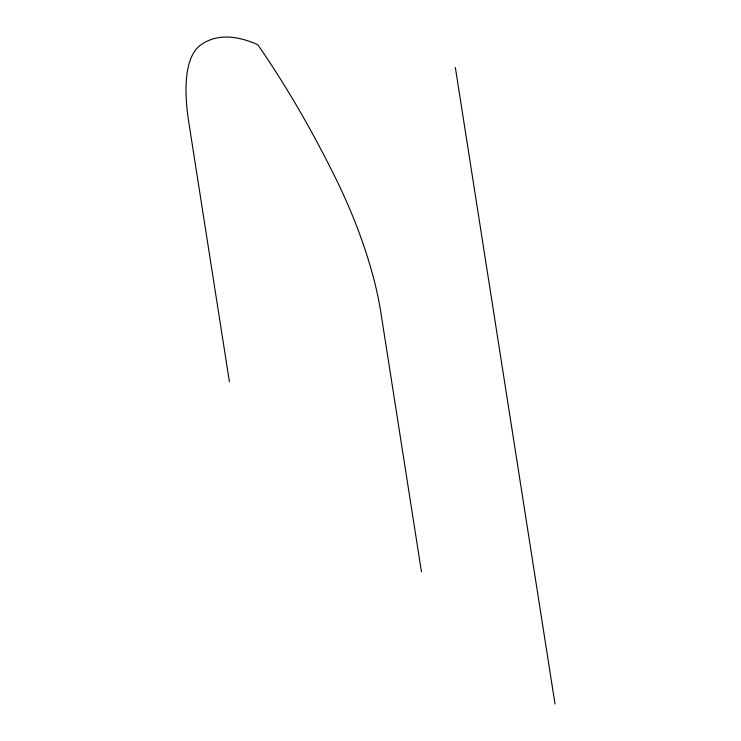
<?xml version="1.0" encoding="UTF-8"?>
<svg xmlns="http://www.w3.org/2000/svg" width="741" height="741" viewBox="0 0 741 741"><rect width="100%" height="100%" fill="white"/><g stroke="black" fill="none" stroke-linecap="round" stroke-linejoin="round"><path stroke-width="1.11" d="M455.345 67.487L555.009 703.95M421.453 571.783L380.791 312.1A191.836 62.652 65.1 0 0 336.266 179.535A383.671 125.294 65.1 0 0 257.775 44.71A383.671 125.294 65.1 0 0 200.478 45.155A191.836 62.652 65.1 0 0 188.751 122.052L229.414 381.745"/></g></svg>
